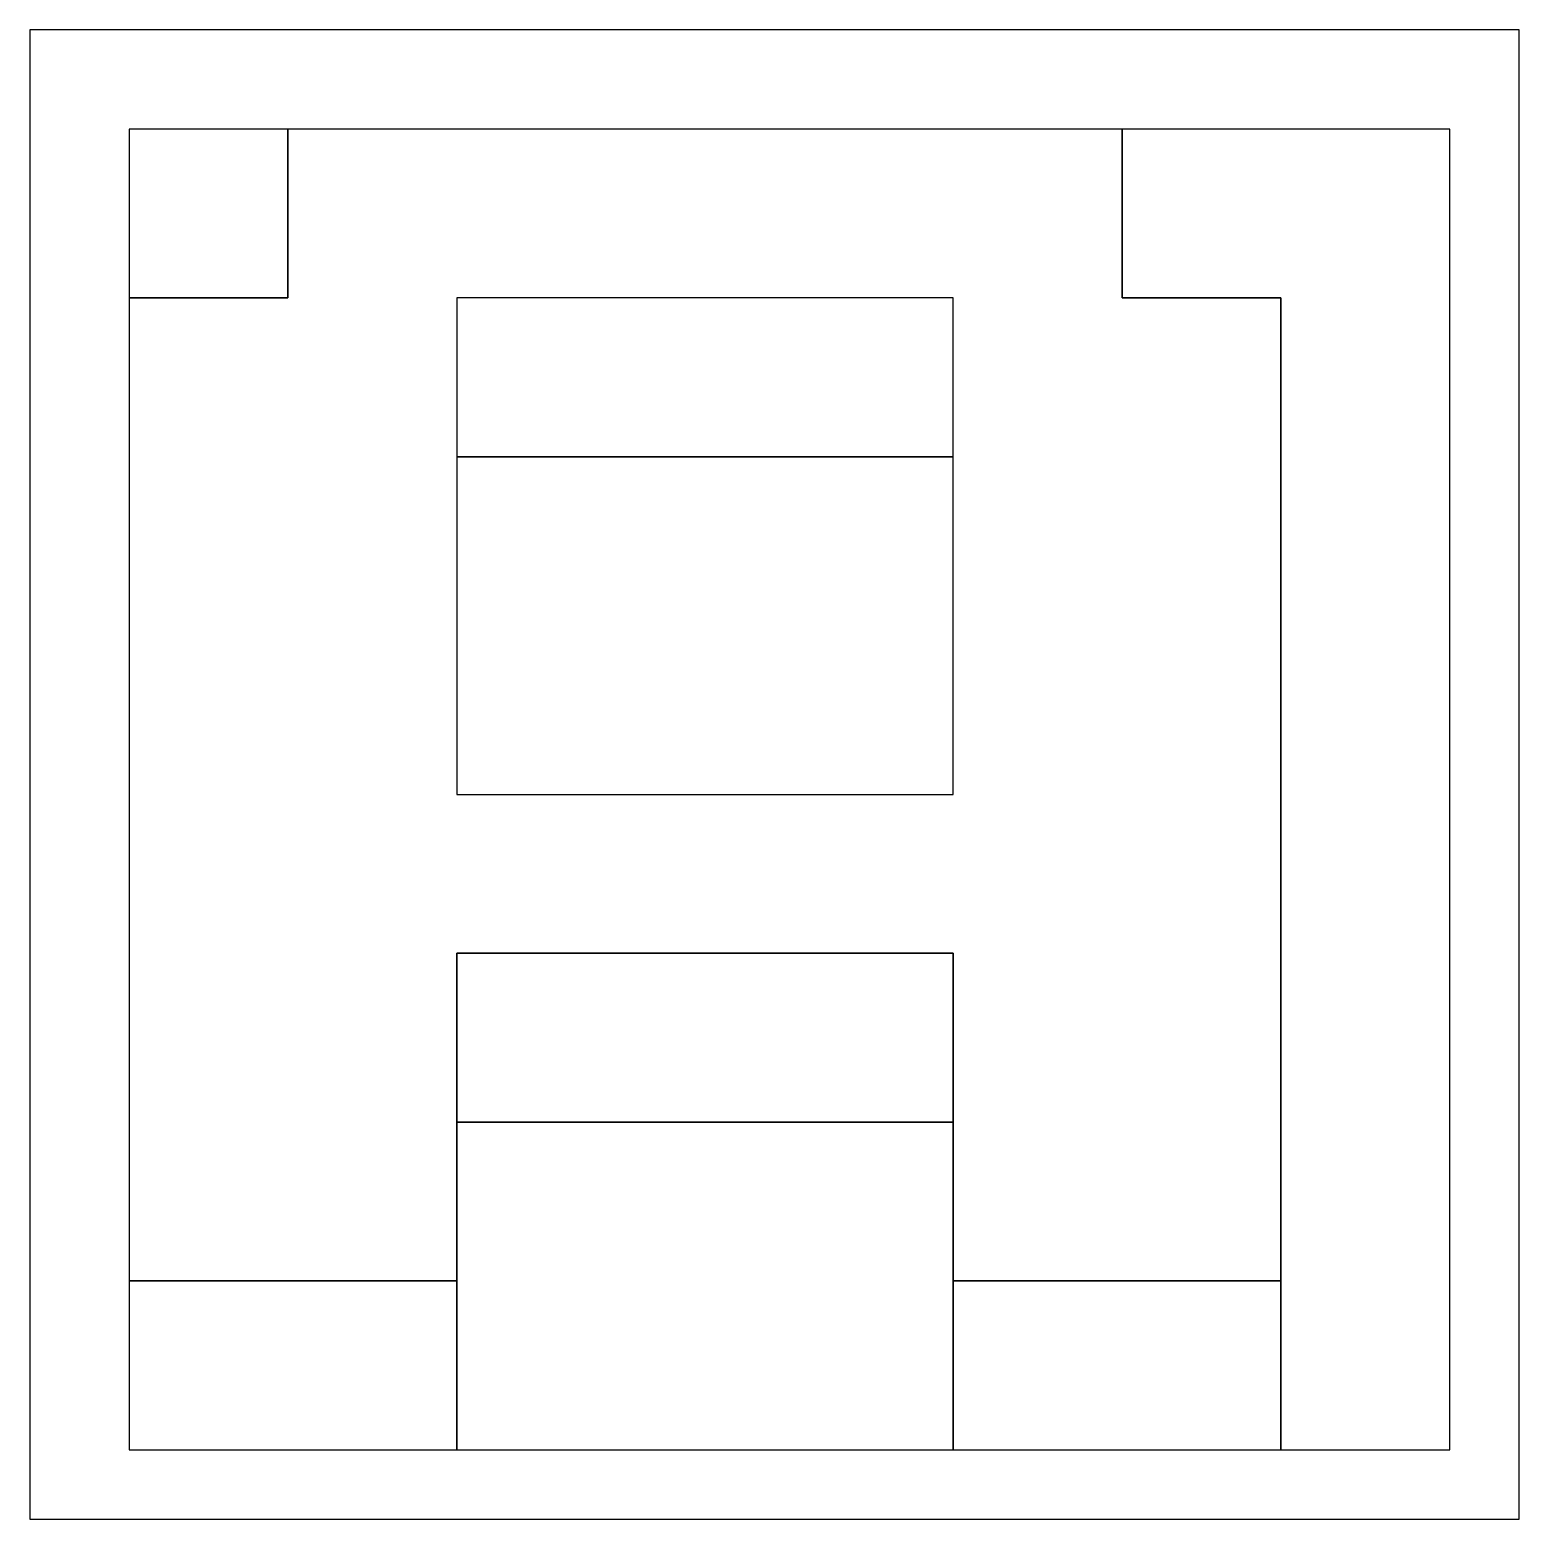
# Model space of a CAD drawing. Extents: x 0 to 150, y 0 to 150.
import ezdxf

# ---------------------------------------------------------------- set-up
doc = ezdxf.new("R2010")
doc.units = 0
for name, color, linetype in [('C1', 1, 'CONTINUOUS'), ('C179', 179, 'CONTINUOUS'), ('C18', 18, 'CONTINUOUS'), ('C250', 250, 'CONTINUOUS'), ('C7', 7, 'CONTINUOUS')]:
    doc.layers.add(name, color=color, linetype=linetype)

msp = doc.modelspace()

# ---------------------------------------------------------------- linework, layer by layer
at = {"layer": 'C1'}
msp.add_lwpolyline([(43, 123), (43, 107), (93, 107), (93, 123), (43, 123)], dxfattribs=at)
at = {"layer": 'C179'}
for points in [[(0, 150)], [(0, 150), (0, 0), (150, 0), (150, 150), (0, 150)]]:
    msp.add_lwpolyline(points, dxfattribs=at)
at = {"layer": 'C18'}
for points in [[(10, 140), (10, 123), (26, 123), (26, 140), (10, 140)], [(110, 140), (110, 123), (126, 123), (126, 7), (143, 7), (143, 140), (110, 140)], [(43, 107), (43, 73), (93, 73), (93, 107), (43, 107)], [(43, 40), (43, 7), (93, 7), (93, 40), (43, 40)]]:
    msp.add_lwpolyline(points, dxfattribs=at)
at = {"layer": 'C250'}
for points in [[(43, 57), (43, 40), (93, 40), (93, 57), (43, 57)], [(10, 24), (10, 7), (43, 7), (43, 24), (10, 24)], [(93, 24), (93, 7), (126, 7), (126, 24), (93, 24)]]:
    msp.add_lwpolyline(points, dxfattribs=at)
at = {"layer": 'C7'}
msp.add_lwpolyline([(26, 140), (26, 123), (10, 123), (10, 24), (43, 24), (43, 57), (93, 57), (93, 24), (126, 24), (126, 123), (110, 123), (110, 140), (26, 140)], dxfattribs=at)

doc.saveas('drawing.dxf')
